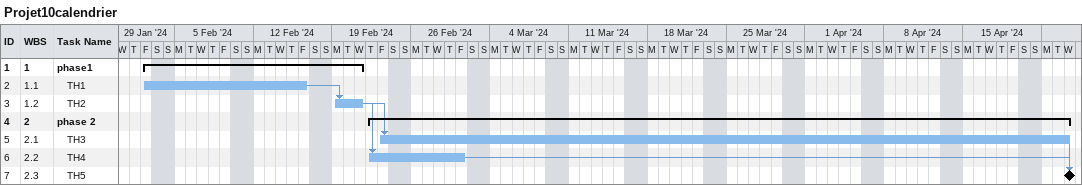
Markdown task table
Projet10calendrier

| ID | WBS | Task | Start | Finish | Predecessors |
|---|---|---|---|---|---|
| 1 | 1 | **phase1** | 2024-02-02 | 2024-02-21 |  |
| 2 | 1.1 | TH1 | 2024-02-02 | 2024-02-16 |  |
| 3 | 1.2 | TH2 | 2024-02-19 | 2024-02-21 | 2 |
| 4 | 2 | **phase 2** | 2024-02-22 | 2024-04-24 |  |
| 5 | 2.1 | TH3 | 2024-02-23 | 2024-04-24 | 3 |
| 6 | 2.2 | TH4 | 2024-02-22 | 2024-03-01 | 3 |
| 7 | 2.3 | TH5 (milestone) | 2024-04-24 | 2024-04-24 | 5, 6 |
